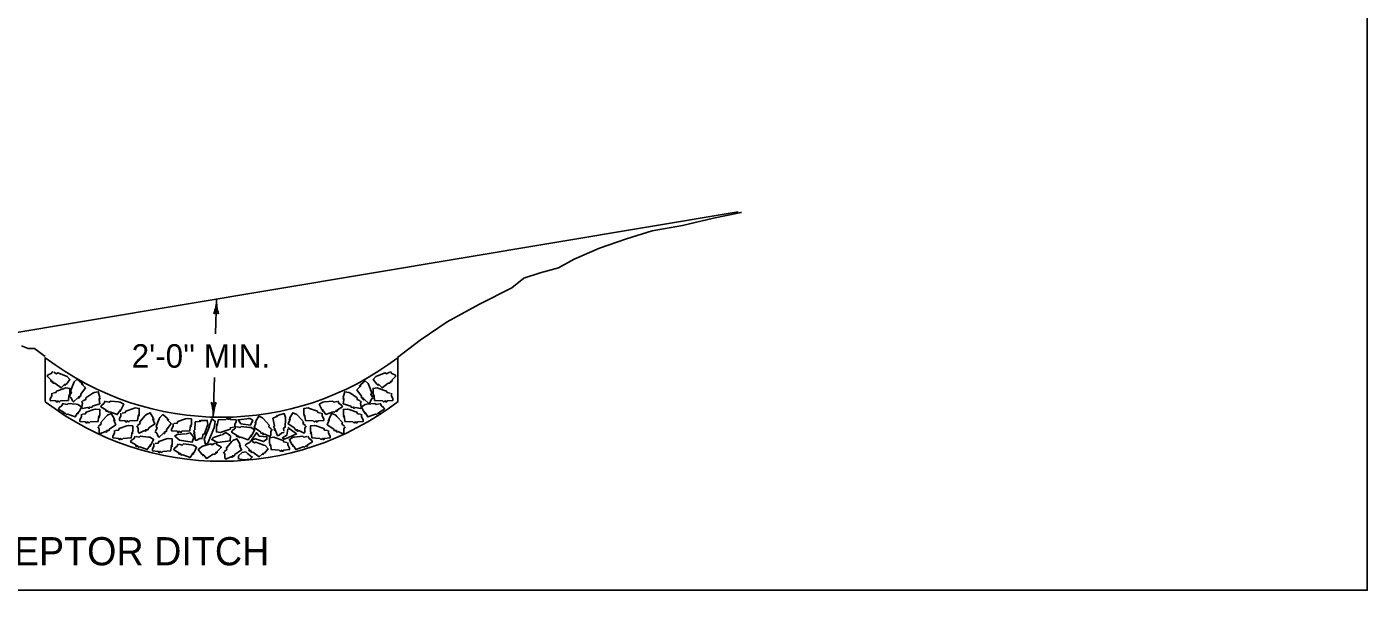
# Model space of a CAD drawing. Extents: x 1007 to 1035.5, y 1000.5 to 1021.5.
# Drawn here: x 1024.09 to 1035.5, y 1000.5 to 1005.3 of the extents above; entities that cross this region are included whole.
import ezdxf

# ---------------------------------------------------------------- set-up
doc = ezdxf.new("R2010")
doc.units = 0
for name, color, linetype in [('Level 1', 7, 'Continuous'), ('Level 10', 7, 'Continuous'), ('Level 11', 7, 'Continuous')]:
    doc.layers.add(name, color=color, linetype=linetype)

msp = doc.modelspace()

# ---------------------------------------------------------------- linework, layer by layer
at = {"layer": 'Level 1'}
for p, q in [((1018.75, 1001.814), (1030.146, 1003.721)), ((1025.699, 1002.683), (1025.708, 1002.978)), ((1024.25, 1002.481), (1024.25, 1002.106)), ((1027.25, 1002.481), (1027.25, 1002.106)), ((1025.679, 1001.975), (1025.689, 1002.31))]:
    msp.add_line(p, q, dxfattribs=at)
for points in [[(1027.248, 1002.483), (1027.441, 1002.63), (1027.671, 1002.786), (1027.946, 1002.936), (1028.219, 1003.074), (1028.323, 1003.156), (1028.461, 1003.202), (1028.617, 1003.245), (1028.752, 1003.319), (1028.966, 1003.414), (1029.195, 1003.493), (1029.416, 1003.56), (1029.673, 1003.606), (1029.936, 1003.668), (1030.157, 1003.714), (1030.169, 1003.717), (1030.175, 1003.717)], [(1024.25, 1002.49), (1024.158, 1002.557), (1024.103, 1002.557), (1024.048, 1002.582)], [(1024.315, 1002.363), (1024.301, 1002.345), (1024.274, 1002.334), (1024.265, 1002.324), (1024.3, 1002.289), (1024.297, 1002.279), (1024.304, 1002.274), (1024.31, 1002.28), (1024.318, 1002.262), (1024.33, 1002.263), (1024.384, 1002.224), (1024.41, 1002.248), (1024.42, 1002.246), (1024.413, 1002.252), (1024.429, 1002.256), (1024.46, 1002.294), (1024.435, 1002.32), (1024.423, 1002.325), (1024.357, 1002.351), (1024.345, 1002.343), (1024.322, 1002.357)], [(1024.452, 1002.154), (1024.469, 1002.139), (1024.481, 1002.112), (1024.491, 1002.104), (1024.526, 1002.138), (1024.535, 1002.136), (1024.541, 1002.143), (1024.534, 1002.148), (1024.553, 1002.156), (1024.552, 1002.169), (1024.591, 1002.222), (1024.567, 1002.249), (1024.569, 1002.258), (1024.563, 1002.251), (1024.559, 1002.267), (1024.521, 1002.298), (1024.495, 1002.274), (1024.49, 1002.261), (1024.464, 1002.196), (1024.472, 1002.184), (1024.458, 1002.161)], [(1027.041, 1002.139), (1027.024, 1002.124), (1027.012, 1002.097), (1027.002, 1002.089), (1026.967, 1002.123), (1026.958, 1002.121), (1026.952, 1002.127), (1026.959, 1002.133), (1026.94, 1002.141), (1026.941, 1002.153), (1026.902, 1002.207), (1026.926, 1002.233), (1026.924, 1002.243), (1026.93, 1002.236), (1026.934, 1002.252), (1026.972, 1002.283), (1026.998, 1002.259), (1027.003, 1002.246), (1027.029, 1002.181), (1027.021, 1002.168), (1027.035, 1002.145)], [(1027.184, 1002.363), (1027.199, 1002.345), (1027.226, 1002.334), (1027.234, 1002.324), (1027.2, 1002.289), (1027.202, 1002.279), (1027.195, 1002.274), (1027.19, 1002.28), (1027.182, 1002.262), (1027.169, 1002.263), (1027.116, 1002.224), (1027.09, 1002.248), (1027.08, 1002.246), (1027.087, 1002.252), (1027.071, 1002.256), (1027.04, 1002.294), (1027.064, 1002.32), (1027.077, 1002.325), (1027.142, 1002.351), (1027.155, 1002.343), (1027.178, 1002.357)], [(1024.305, 1002.178), (1024.305, 1002.156), (1024.292, 1002.13), (1024.292, 1002.116), (1024.34, 1002.112), (1024.345, 1002.103), (1024.354, 1002.103), (1024.354, 1002.112), (1024.371, 1002.103), (1024.38, 1002.112), (1024.447, 1002.116), (1024.451, 1002.152), (1024.46, 1002.156), (1024.451, 1002.156), (1024.46, 1002.17), (1024.46, 1002.218), (1024.425, 1002.223), (1024.411, 1002.218), (1024.345, 1002.196), (1024.34, 1002.183), (1024.314, 1002.178)], [(1024.561, 1002.111), (1024.567, 1002.09), (1024.561, 1002.061), (1024.564, 1002.048), (1024.613, 1002.056), (1024.619, 1002.049), (1024.628, 1002.051), (1024.625, 1002.059), (1024.645, 1002.056), (1024.651, 1002.066), (1024.714, 1002.088), (1024.709, 1002.123), (1024.717, 1002.13), (1024.708, 1002.127), (1024.713, 1002.143), (1024.701, 1002.19), (1024.665, 1002.185), (1024.654, 1002.177), (1024.595, 1002.138), (1024.594, 1002.124), (1024.57, 1002.113)], [(1026.939, 1002.111), (1026.933, 1002.09), (1026.939, 1002.061), (1026.935, 1002.048), (1026.887, 1002.056), (1026.881, 1002.049), (1026.872, 1002.051), (1026.874, 1002.059), (1026.855, 1002.056), (1026.849, 1002.066), (1026.785, 1002.088), (1026.79, 1002.123), (1026.783, 1002.13), (1026.792, 1002.127), (1026.786, 1002.143), (1026.799, 1002.19), (1026.834, 1002.185), (1026.846, 1002.177), (1026.905, 1002.138), (1026.905, 1002.124), (1026.93, 1002.113)], [(1027.195, 1002.178), (1027.195, 1002.156), (1027.208, 1002.13), (1027.208, 1002.116), (1027.159, 1002.112), (1027.155, 1002.103), (1027.146, 1002.103), (1027.146, 1002.112), (1027.128, 1002.103), (1027.119, 1002.112), (1027.053, 1002.116), (1027.049, 1002.152), (1027.04, 1002.156), (1027.049, 1002.156), (1027.04, 1002.17), (1027.04, 1002.218), (1027.075, 1002.223), (1027.088, 1002.218), (1027.155, 1002.196), (1027.159, 1002.183), (1027.186, 1002.178)], [(1024.401, 1002.092), (1024.392, 1002.072), (1024.368, 1002.054), (1024.363, 1002.042), (1024.405, 1002.017), (1024.405, 1002.007), (1024.413, 1002.003), (1024.417, 1002.011), (1024.429, 1001.996), (1024.441, 1002), (1024.503, 1001.976), (1024.522, 1002.006), (1024.532, 1002.006), (1024.524, 1002.01), (1024.538, 1002.019), (1024.558, 1002.063), (1024.528, 1002.082), (1024.514, 1002.083), (1024.445, 1002.091), (1024.435, 1002.081), (1024.409, 1002.088)], [(1024.557, 1001.999), (1024.557, 1001.977), (1024.544, 1001.95), (1024.544, 1001.937), (1024.593, 1001.933), (1024.597, 1001.924), (1024.606, 1001.924), (1024.606, 1001.933), (1024.624, 1001.924), (1024.633, 1001.933), (1024.699, 1001.937), (1024.704, 1001.972), (1024.713, 1001.977), (1024.704, 1001.977), (1024.713, 1001.99), (1024.713, 1002.039), (1024.677, 1002.043), (1024.664, 1002.039), (1024.597, 1002.017), (1024.593, 1002.003), (1024.566, 1001.999)], [(1024.76, 1002.112), (1024.75, 1002.092), (1024.727, 1002.074), (1024.722, 1002.062), (1024.764, 1002.037), (1024.764, 1002.027), (1024.772, 1002.023), (1024.776, 1002.031), (1024.788, 1002.016), (1024.8, 1002.02), (1024.862, 1001.996), (1024.881, 1002.026), (1024.891, 1002.026), (1024.883, 1002.03), (1024.897, 1002.039), (1024.917, 1002.083), (1024.887, 1002.102), (1024.873, 1002.103), (1024.804, 1002.111), (1024.794, 1002.101), (1024.768, 1002.108)], [(1024.894, 1002.008), (1024.894, 1001.986), (1024.881, 1001.959), (1024.881, 1001.946), (1024.93, 1001.941), (1024.934, 1001.933), (1024.943, 1001.933), (1024.943, 1001.941), (1024.961, 1001.933), (1024.969, 1001.941), (1025.036, 1001.946), (1025.04, 1001.981), (1025.049, 1001.986), (1025.04, 1001.986), (1025.049, 1001.999), (1025.049, 1002.048), (1025.014, 1002.052), (1025.001, 1002.048), (1024.934, 1002.026), (1024.93, 1002.012), (1024.903, 1002.008)], [(1026.606, 1002.008), (1026.606, 1001.986), (1026.619, 1001.959), (1026.619, 1001.946), (1026.57, 1001.941), (1026.566, 1001.933), (1026.557, 1001.933), (1026.557, 1001.941), (1026.539, 1001.933), (1026.53, 1001.941), (1026.464, 1001.946), (1026.459, 1001.981), (1026.451, 1001.986), (1026.459, 1001.986), (1026.451, 1001.999), (1026.451, 1002.048), (1026.486, 1002.052), (1026.499, 1002.048), (1026.566, 1002.026), (1026.57, 1002.012), (1026.597, 1002.008)], [(1026.74, 1002.112), (1026.749, 1002.092), (1026.773, 1002.074), (1026.778, 1002.062), (1026.736, 1002.037), (1026.736, 1002.027), (1026.727, 1002.023), (1026.724, 1002.031), (1026.711, 1002.016), (1026.7, 1002.02), (1026.638, 1001.996), (1026.618, 1002.026), (1026.609, 1002.026), (1026.617, 1002.03), (1026.603, 1002.039), (1026.582, 1002.083), (1026.613, 1002.102), (1026.627, 1002.103), (1026.696, 1002.111), (1026.706, 1002.101), (1026.732, 1002.108)], [(1026.942, 1001.999), (1026.942, 1001.977), (1026.956, 1001.95), (1026.956, 1001.937), (1026.907, 1001.933), (1026.902, 1001.924), (1026.894, 1001.924), (1026.894, 1001.933), (1026.876, 1001.924), (1026.867, 1001.933), (1026.8, 1001.937), (1026.796, 1001.972), (1026.787, 1001.977), (1026.796, 1001.977), (1026.787, 1001.99), (1026.787, 1002.039), (1026.823, 1002.043), (1026.836, 1002.039), (1026.902, 1002.017), (1026.907, 1002.003), (1026.933, 1001.999)], [(1027.099, 1002.092), (1027.108, 1002.072), (1027.131, 1002.054), (1027.137, 1002.042), (1027.095, 1002.017), (1027.094, 1002.007), (1027.086, 1002.003), (1027.083, 1002.011), (1027.07, 1001.996), (1027.059, 1002), (1026.996, 1001.976), (1026.977, 1002.006), (1026.968, 1002.006), (1026.976, 1002.01), (1026.962, 1002.019), (1026.941, 1002.063), (1026.972, 1002.082), (1026.985, 1002.083), (1027.055, 1002.091), (1027.065, 1002.081), (1027.091, 1002.088)], [(1024.697, 1001.892), (1024.708, 1001.873), (1024.709, 1001.843), (1024.716, 1001.832), (1024.76, 1001.852), (1024.769, 1001.847), (1024.776, 1001.851), (1024.772, 1001.859), (1024.792, 1001.86), (1024.795, 1001.872), (1024.85, 1001.909), (1024.836, 1001.942), (1024.842, 1001.95), (1024.834, 1001.946), (1024.835, 1001.962), (1024.811, 1002.004), (1024.778, 1001.99), (1024.769, 1001.98), (1024.722, 1001.928), (1024.725, 1001.914), (1024.704, 1001.897)], [(1025.029, 1001.899), (1025.04, 1001.88), (1025.041, 1001.85), (1025.048, 1001.838), (1025.093, 1001.859), (1025.101, 1001.854), (1025.108, 1001.858), (1025.104, 1001.866), (1025.124, 1001.867), (1025.127, 1001.879), (1025.183, 1001.916), (1025.169, 1001.949), (1025.174, 1001.957), (1025.166, 1001.953), (1025.167, 1001.969), (1025.143, 1002.011), (1025.11, 1001.997), (1025.101, 1001.987), (1025.054, 1001.934), (1025.057, 1001.92), (1025.036, 1001.903)], [(1025.181, 1001.852), (1025.198, 1001.837), (1025.21, 1001.81), (1025.22, 1001.802), (1025.255, 1001.836), (1025.265, 1001.834), (1025.27, 1001.84), (1025.263, 1001.846), (1025.282, 1001.854), (1025.281, 1001.866), (1025.32, 1001.92), (1025.296, 1001.946), (1025.298, 1001.956), (1025.292, 1001.949), (1025.288, 1001.965), (1025.25, 1001.996), (1025.224, 1001.972), (1025.219, 1001.959), (1025.193, 1001.894), (1025.201, 1001.881), (1025.187, 1001.858)], [(1025.337, 1001.919), (1025.337, 1001.897), (1025.324, 1001.87), (1025.324, 1001.857), (1025.373, 1001.853), (1025.377, 1001.844), (1025.386, 1001.844), (1025.386, 1001.853), (1025.404, 1001.844), (1025.413, 1001.853), (1025.479, 1001.857), (1025.484, 1001.892), (1025.493, 1001.897), (1025.484, 1001.897), (1025.493, 1001.91), (1025.493, 1001.959), (1025.457, 1001.963), (1025.444, 1001.959), (1025.377, 1001.937), (1025.373, 1001.923), (1025.346, 1001.919)], [(1025.588, 1001.791), (1025.566, 1001.791), (1025.539, 1001.778), (1025.526, 1001.778), (1025.522, 1001.827), (1025.513, 1001.831), (1025.513, 1001.84), (1025.522, 1001.84), (1025.513, 1001.858), (1025.522, 1001.867), (1025.526, 1001.933), (1025.561, 1001.938), (1025.566, 1001.946), (1025.566, 1001.938), (1025.579, 1001.946), (1025.628, 1001.946), (1025.632, 1001.911), (1025.628, 1001.898), (1025.606, 1001.831), (1025.592, 1001.827), (1025.588, 1001.8)], [(1025.646, 1001.894), (1025.602, 1001.786), (1025.612, 1001.745), (1025.632, 1001.752), (1025.688, 1001.887), (1025.697, 1001.938), (1025.668, 1001.958), (1025.643, 1001.887)], [(1025.862, 1001.888), (1025.862, 1001.91), (1025.875, 1001.937), (1025.875, 1001.95), (1025.826, 1001.954), (1025.822, 1001.963), (1025.813, 1001.963), (1025.813, 1001.954), (1025.795, 1001.963), (1025.786, 1001.954), (1025.72, 1001.95), (1025.715, 1001.914), (1025.706, 1001.91), (1025.715, 1001.91), (1025.706, 1001.897), (1025.706, 1001.848), (1025.742, 1001.844), (1025.755, 1001.848), (1025.822, 1001.87), (1025.826, 1001.883), (1025.853, 1001.888)], [(1025.991, 1001.962), (1025.89, 1001.952), (1025.915, 1001.917), (1025.996, 1001.906), (1026.016, 1001.947), (1025.991, 1001.962), (1025.979, 1001.962)], [(1026.18, 1001.87), (1026.169, 1001.851), (1026.168, 1001.821), (1026.161, 1001.81), (1026.117, 1001.83), (1026.108, 1001.825), (1026.101, 1001.829), (1026.105, 1001.837), (1026.085, 1001.838), (1026.082, 1001.85), (1026.027, 1001.887), (1026.041, 1001.92), (1026.035, 1001.929), (1026.043, 1001.924), (1026.042, 1001.94), (1026.066, 1001.982), (1026.099, 1001.968), (1026.108, 1001.958), (1026.155, 1001.906), (1026.152, 1001.892), (1026.173, 1001.875)], [(1026.283, 1001.844), (1026.262, 1001.839), (1026.24, 1001.819), (1026.227, 1001.816), (1026.21, 1001.861), (1026.2, 1001.863), (1026.198, 1001.872), (1026.207, 1001.874), (1026.193, 1001.889), (1026.2, 1001.9), (1026.187, 1001.965), (1026.22, 1001.979), (1026.222, 1001.988), (1026.224, 1001.98), (1026.235, 1001.992), (1026.282, 1002.004), (1026.295, 1001.972), (1026.294, 1001.958), (1026.29, 1001.888), (1026.278, 1001.88), (1026.281, 1001.853)], [(1026.471, 1001.899), (1026.46, 1001.88), (1026.458, 1001.85), (1026.452, 1001.838), (1026.407, 1001.859), (1026.399, 1001.854), (1026.391, 1001.858), (1026.396, 1001.866), (1026.376, 1001.867), (1026.373, 1001.879), (1026.317, 1001.916), (1026.331, 1001.949), (1026.326, 1001.957), (1026.333, 1001.953), (1026.332, 1001.969), (1026.357, 1002.011), (1026.39, 1001.997), (1026.399, 1001.987), (1026.446, 1001.934), (1026.443, 1001.92), (1026.463, 1001.903)], [(1026.803, 1001.892), (1026.792, 1001.873), (1026.791, 1001.843), (1026.784, 1001.832), (1026.739, 1001.852), (1026.731, 1001.847), (1026.724, 1001.851), (1026.728, 1001.859), (1026.708, 1001.86), (1026.705, 1001.872), (1026.649, 1001.909), (1026.663, 1001.942), (1026.658, 1001.95), (1026.665, 1001.946), (1026.665, 1001.962), (1026.689, 1002.004), (1026.722, 1001.99), (1026.731, 1001.98), (1026.778, 1001.928), (1026.775, 1001.914), (1026.796, 1001.897)], [(1024.839, 1001.859), (1024.839, 1001.837), (1024.826, 1001.811), (1024.826, 1001.797), (1024.874, 1001.793), (1024.879, 1001.784), (1024.888, 1001.784), (1024.888, 1001.793), (1024.905, 1001.784), (1024.914, 1001.793), (1024.981, 1001.797), (1024.985, 1001.833), (1024.994, 1001.837), (1024.985, 1001.837), (1024.994, 1001.851), (1024.994, 1001.899), (1024.958, 1001.904), (1024.945, 1001.899), (1024.879, 1001.877), (1024.874, 1001.864), (1024.848, 1001.859)], [(1025.015, 1001.813), (1025.005, 1001.793), (1024.982, 1001.775), (1024.976, 1001.763), (1025.019, 1001.738), (1025.019, 1001.728), (1025.027, 1001.724), (1025.031, 1001.732), (1025.043, 1001.717), (1025.055, 1001.721), (1025.117, 1001.697), (1025.136, 1001.727), (1025.146, 1001.727), (1025.138, 1001.731), (1025.151, 1001.74), (1025.172, 1001.784), (1025.142, 1001.803), (1025.128, 1001.804), (1025.058, 1001.812), (1025.048, 1001.802), (1025.023, 1001.809)], [(1025.443, 1001.831), (1025.372, 1001.827), (1025.351, 1001.812), (1025.392, 1001.777), (1025.5, 1001.761), (1025.513, 1001.802), (1025.483, 1001.841), (1025.448, 1001.831)], [(1025.75, 1001.823), (1025.682, 1001.801), (1025.667, 1001.782), (1025.715, 1001.758), (1025.823, 1001.771), (1025.826, 1001.814), (1025.786, 1001.843), (1025.755, 1001.824)], [(1025.874, 1001.896), (1025.864, 1001.876), (1025.841, 1001.858), (1025.836, 1001.846), (1025.878, 1001.821), (1025.878, 1001.811), (1025.886, 1001.807), (1025.89, 1001.815), (1025.902, 1001.8), (1025.914, 1001.804), (1025.976, 1001.78), (1025.995, 1001.81), (1026.005, 1001.81), (1025.997, 1001.814), (1026.011, 1001.823), (1026.031, 1001.867), (1026.001, 1001.886), (1025.987, 1001.887), (1025.917, 1001.895), (1025.908, 1001.885), (1025.882, 1001.892)], [(1026.05, 1001.841), (1026.07, 1001.812), (1026.136, 1001.805), (1026.136, 1001.785), (1026.108, 1001.766), (1026.04, 1001.79), (1026.006, 1001.777), (1026.047, 1001.841), (1026.05, 1001.836)], [(1026.314, 1001.759), (1026.314, 1001.737), (1026.327, 1001.71), (1026.327, 1001.697), (1026.279, 1001.692), (1026.274, 1001.683), (1026.265, 1001.683), (1026.265, 1001.692), (1026.248, 1001.683), (1026.239, 1001.692), (1026.172, 1001.697), (1026.168, 1001.732), (1026.159, 1001.737), (1026.168, 1001.737), (1026.159, 1001.75), (1026.159, 1001.799), (1026.194, 1001.803), (1026.208, 1001.799), (1026.274, 1001.776), (1026.279, 1001.763), (1026.305, 1001.759)], [(1026.315, 1001.871), (1026.305, 1001.82), (1026.268, 1001.797), (1026.283, 1001.785), (1026.313, 1001.797), (1026.389, 1001.831), (1026.313, 1001.886)], [(1026.485, 1001.813), (1026.495, 1001.793), (1026.518, 1001.775), (1026.523, 1001.763), (1026.481, 1001.738), (1026.481, 1001.728), (1026.473, 1001.724), (1026.469, 1001.732), (1026.457, 1001.717), (1026.445, 1001.721), (1026.383, 1001.697), (1026.364, 1001.727), (1026.354, 1001.727), (1026.362, 1001.731), (1026.348, 1001.74), (1026.328, 1001.784), (1026.358, 1001.803), (1026.372, 1001.804), (1026.441, 1001.812), (1026.451, 1001.802), (1026.477, 1001.809)], [(1026.661, 1001.859), (1026.661, 1001.837), (1026.674, 1001.811), (1026.674, 1001.797), (1026.625, 1001.793), (1026.621, 1001.784), (1026.612, 1001.784), (1026.612, 1001.793), (1026.594, 1001.784), (1026.586, 1001.793), (1026.519, 1001.797), (1026.515, 1001.833), (1026.506, 1001.837), (1026.515, 1001.837), (1026.506, 1001.851), (1026.506, 1001.899), (1026.541, 1001.904), (1026.555, 1001.899), (1026.621, 1001.877), (1026.625, 1001.864), (1026.652, 1001.859)], [(1025.175, 1001.749), (1025.175, 1001.726), (1025.162, 1001.7), (1025.162, 1001.687), (1025.211, 1001.682), (1025.215, 1001.673), (1025.224, 1001.673), (1025.224, 1001.682), (1025.242, 1001.673), (1025.251, 1001.682), (1025.317, 1001.687), (1025.322, 1001.722), (1025.331, 1001.726), (1025.322, 1001.726), (1025.331, 1001.74), (1025.331, 1001.789), (1025.295, 1001.793), (1025.282, 1001.789), (1025.215, 1001.766), (1025.211, 1001.753), (1025.184, 1001.749)], [(1025.381, 1001.746), (1025.372, 1001.726), (1025.348, 1001.708), (1025.343, 1001.696), (1025.385, 1001.671), (1025.385, 1001.661), (1025.393, 1001.658), (1025.397, 1001.666), (1025.409, 1001.65), (1025.421, 1001.654), (1025.483, 1001.63), (1025.502, 1001.661), (1025.512, 1001.661), (1025.504, 1001.665), (1025.518, 1001.673), (1025.538, 1001.717), (1025.508, 1001.736), (1025.494, 1001.738), (1025.425, 1001.746), (1025.415, 1001.735), (1025.389, 1001.743)], [(1025.701, 1001.756), (1025.714, 1001.738), (1025.741, 1001.725), (1025.748, 1001.714), (1025.712, 1001.682), (1025.713, 1001.672), (1025.706, 1001.667), (1025.701, 1001.674), (1025.692, 1001.656), (1025.679, 1001.658), (1025.623, 1001.623), (1025.598, 1001.649), (1025.589, 1001.647), (1025.596, 1001.652), (1025.581, 1001.658), (1025.552, 1001.697), (1025.578, 1001.721), (1025.592, 1001.726), (1025.659, 1001.747), (1025.67, 1001.739), (1025.694, 1001.751)], [(1025.766, 1001.677), (1025.777, 1001.658), (1025.779, 1001.628), (1025.785, 1001.617), (1025.83, 1001.637), (1025.838, 1001.632), (1025.846, 1001.636), (1025.841, 1001.644), (1025.861, 1001.645), (1025.864, 1001.657), (1025.92, 1001.694), (1025.906, 1001.727), (1025.911, 1001.735), (1025.904, 1001.731), (1025.905, 1001.747), (1025.88, 1001.789), (1025.847, 1001.775), (1025.838, 1001.765), (1025.791, 1001.712), (1025.794, 1001.698), (1025.774, 1001.681)], [(1026.001, 1001.774), (1025.987, 1001.757), (1025.96, 1001.745), (1025.951, 1001.735), (1025.986, 1001.7), (1025.983, 1001.69), (1025.99, 1001.685), (1025.996, 1001.692), (1026.004, 1001.673), (1026.016, 1001.675), (1026.07, 1001.635), (1026.096, 1001.659), (1026.106, 1001.657), (1026.099, 1001.663), (1026.115, 1001.667), (1026.146, 1001.705), (1026.121, 1001.731), (1026.109, 1001.736), (1026.043, 1001.762), (1026.031, 1001.754), (1026.008, 1001.768)], [(1025.971, 1001.665), (1025.956, 1001.679), (1025.925, 1001.674), (1025.895, 1001.643), (1025.893, 1001.62), (1025.94, 1001.609), (1025.994, 1001.615), (1026.011, 1001.633), (1025.971, 1001.665)]]:
    msp.add_lwpolyline(points, dxfattribs=at)
for centre, radius, start, end in [((1025.317, 1002.99), 0.391, 339.7016, 358.3483), ((1026.098, 1002.967), 0.391, 178.3545, 197.0232), ((1026.098, 1002.967), 0.391, 178.3422, 178.3545), ((1025.703, 1002.83), 0.0313, 47.1291, 129.2458), ((1025.75, 1004.445), 2.472, 232.6381, 307.3619), ((1025.75, 1004.07), 2.472, 232.6381, 307.4211), ((1025.683, 1002.123), 0.0313, 227.1291, 309.2458), ((1025.288, 1001.986), 0.391, 358.3545, 17.0232), ((1026.07, 1001.963), 0.391, 159.7016, 178.3483), ((1025.288, 1001.986), 0.391, 358.3422, 358.3545)]:
    msp.add_arc(centre, radius, start, end, dxfattribs=at)
at = {"layer": 'Level 10'}
for p, q in [((1035.5, 1021.5), (1035.5, 1000.5)), ((1035.5, 1000.5), (1007, 1000.5))]:
    msp.add_line(p, q, dxfattribs=at)
at = {"layer": 'Level 11'}
msp.add_lwpolyline([(1007, 1000.5), (1035.5, 1000.5), (1035.5, 1021.5), (1007, 1021.5)], close=True, dxfattribs=at)

# ---------------------------------------------------------------- texts
at = {"layer": 'Level 1'}
for s, height, p in [("2'-0'' MIN.", 0.2, (1024.985, 1002.395)), ('TYPICAL INTERCEPTOR DITCH', 0.24, (1021.36, 1000.712))]:
    msp.add_text(s, height=height, dxfattribs=at).set_placement(p)

doc.saveas('drawing.dxf')
